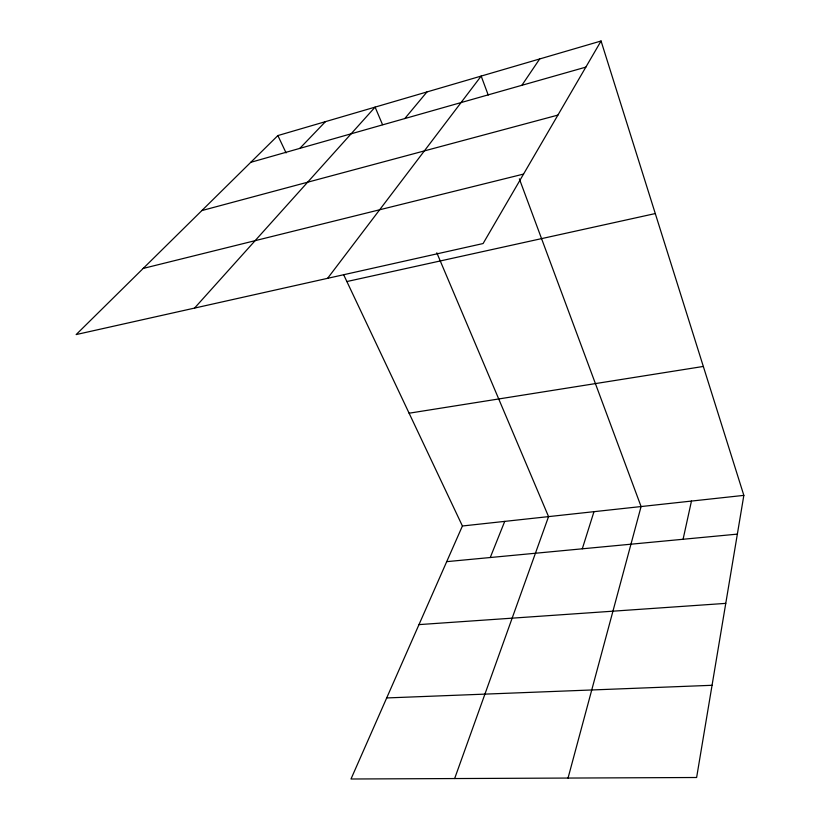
<?xml version="1.0" encoding="UTF-8"?>
<svg xmlns="http://www.w3.org/2000/svg" width="820" height="820" viewBox="0 0 820 820"><rect width="100%" height="100%" fill="white"/><g stroke="black" fill="none" stroke-linecap="round" stroke-linejoin="round"><path stroke-width="1.23" d="M601.06 41L483.093 243.54L76.157 334.57L277.877 135.566L601.06 41L743.842 495.372L696.621 777.503L350.991 779L462.408 525.989L343.662 274.741M683.08 539.273L691.465 501.071M568.045 778.057L641.086 506.555L519.347 178.842M582.292 548.805L593.977 511.68M454.649 778.549L548.559 516.62L436.814 252.806M490.257 557.518L504.73 521.387M521.879 85.3L539.683 58.958M327.611 278.318L481.176 76.075L488.218 95.038M404.813 118.551L426.964 91.942M194.555 308.084L375.099 107.112L382.52 124.63M299.823 148.379L325.458 121.647M250.756 162.319L585.839 67.127M201.843 210.576L557.907 115.097M143.203 268.427L523.56 174.076M346.87 281.547L655.282 213.559M409.098 413.208L703.324 366.448M462.408 525.989L743.842 495.372M446.705 561.649L737.354 534.127M418.979 624.614L725.761 603.376M386.691 697.943L712.057 685.294M277.877 135.566L286.077 152.909"/></g></svg>
